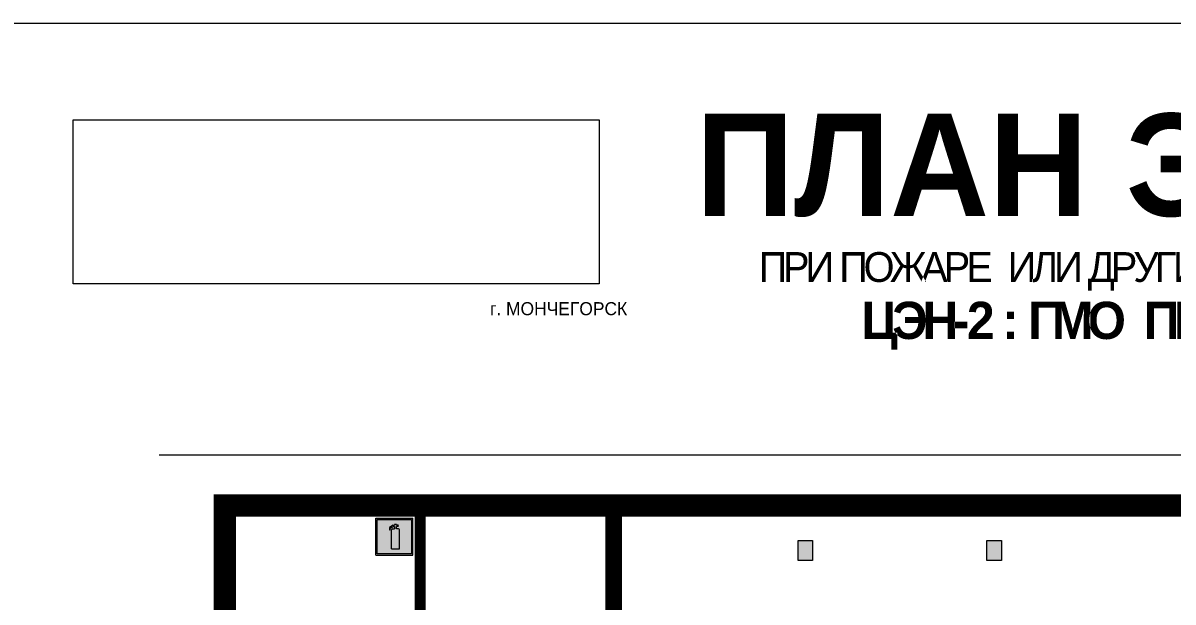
# Model space of a CAD drawing. Header units: millimetres. Extents: x 13810 to 67229, y 12374 to 21950.
# Drawn here: x 27291.2 to 27538.4, y 15608.1 to 15732.5 of the extents above; entities that cross this region are included whole.
import ezdxf

# ---------------------------------------------------------------- set-up
doc = ezdxf.new("R2010")
doc.units = ezdxf.units.MM
doc.styles.add('обычный', font='arial.ttf')
picture_1 = doc.add_image_def('image1.jpg', size_in_pixel=(337, 105))

# ---------------------------------------------------------------- blocks, each defined once
blk = doc.blocks.new('A$C3AD82952')
at = {"true_color": 0xf5f5ff}
h = blk.add_hatch(color=7, dxfattribs=at)
h.dxf.hatch_style = 1
h.paths.add_polyline_path([(8.21, 8.73, 0.414214), (7.89, 9.05), (7.22, 9.05), (7.22, 9.92), (7.59, 9.92, 1), (7.57, 10.36), (7.22, 10.36), (7.22, 10.6), (6.43, 10.6), (6.43, 10.36), (6.01, 10.36), (4.74, 9.59), (4.74, 8.69), (4.98, 8.73), (4.98, 9.26), (6.12, 9.91), (6.43, 9.91), (6.43, 9.05), (5.76, 9.05, 0.414214), (5.44, 8.73), (5.44, 2.2), (8.21, 2.2)], flags=0)
h.paths.add_polyline_path([(12.8, 12.8), (0, 12.8), (0, 0), (12.8, 0)])
h.paths.add_polyline_path([(0.51, 12.29), (12.29, 12.29), (12.29, 0.51), (0.51, 0.51)], flags=16)
h.paths.add_polyline_path([(4.74, 9.59), (6.01, 10.36), (6.43, 10.36), (6.43, 10.6), (7.22, 10.6), (7.22, 10.36), (7.59, 10.36, -0.94586), (7.59, 9.92), (7.22, 9.92), (7.22, 9.05), (7.89, 9.05, -0.414214), (8.21, 8.73), (8.21, 2.2), (5.44, 2.2), (5.44, 8.73, -0.414214), (5.76, 9.05), (6.43, 9.05), (6.43, 9.91), (6.12, 9.91), (4.98, 9.26), (4.98, 8.73), (4.74, 8.69)], flags=0)
h = blk.add_hatch(color=242)
h.dxf.hatch_style = 1
h.paths.add_polyline_path([(12.29, 12.29), (0.51, 12.29), (0.51, 0.51), (12.29, 0.51)])
h.paths.add_polyline_path([(4.74, 8.69), (4.74, 9.59), (6.01, 10.36), (6.43, 10.36), (6.43, 10.6), (7.22, 10.6), (7.22, 10.36), (7.59, 10.36, -0.94586), (7.59, 9.92), (7.22, 9.92), (7.22, 9.05), (7.89, 9.05, -0.414214), (8.21, 8.73), (8.21, 2.2), (5.44, 2.2), (5.44, 8.73, -0.414214), (5.76, 9.05), (6.43, 9.05), (6.43, 9.91), (6.12, 9.91), (4.98, 9.26), (4.98, 8.73)], flags=16)
h = blk.add_hatch(color=7, dxfattribs=at)
h.dxf.hatch_style = 1
h.paths.add_polyline_path([(8.21, 8.73, 0.414214), (7.89, 9.05), (7.22, 9.05), (7.22, 9.92), (7.59, 9.92, 1), (7.57, 10.36), (7.22, 10.36), (7.22, 10.6), (6.43, 10.6), (6.43, 10.36), (6.01, 10.36), (4.74, 9.59), (4.74, 8.69), (4.98, 8.73), (4.98, 9.26), (6.12, 9.91), (6.43, 9.91), (6.43, 9.05), (5.76, 9.05, 0.414214), (5.44, 8.73), (5.44, 2.2), (8.21, 2.2)])
at = {"color": 242, "lineweight": 5}
for p, q in [((0, 0), (0, 12.8)), ((0, 12.8), (12.8, 12.8)), ((12.8, 0), (12.8, 12.8)), ((6.01, 10.36), (4.74, 9.59)), ((4.74, 9.59), (4.74, 8.69)), ((4.74, 8.69), (4.98, 8.73)), ((4.98, 9.26), (6.12, 9.91)), ((4.98, 8.73), (4.98, 9.26)), ((5.44, 2.2), (5.44, 8.73)), ((5.76, 9.05), (6.43, 9.05)), ((6.01, 10.36), (6.43, 10.36)), ((6.12, 9.91), (6.43, 9.91)), ((7.22, 10.6), (6.43, 10.6)), ((6.43, 10.6), (6.43, 10.36)), ((6.43, 9.91), (6.43, 9.05)), ((7.22, 10.36), (7.22, 10.6)), ((7.59, 10.36), (7.22, 10.36)), ((7.22, 9.05), (7.22, 9.92)), ((7.59, 9.92), (7.22, 9.92)), ((7.89, 9.05), (7.22, 9.05)), ((8.21, 2.2), (8.21, 8.73)), ((0, 0), (12.8, 0)), ((5.44, 2.2), (8.21, 2.2))]:
    blk.add_line(p, q, dxfattribs=at)
blk.add_lwpolyline([(0.51, 12.29), (12.29, 12.29), (12.29, 0.51), (0.51, 0.51)], close=True, dxfattribs=at)
for centre, radius, start, end in [((5.76, 8.73), 0.32, 90, 180), ((7.58, 10.14), 0.223, 273.1875, 86.8125), ((7.89, 8.73), 0.32, 0, 90)]:
    blk.add_arc(centre, radius, start, end, dxfattribs=at)

msp = doc.modelspace()

# ---------------------------------------------------------------- hatches: boundary and pattern name
at = {"lineweight": 0}
h = msp.add_hatch(color=256, dxfattribs=at)
h.dxf.hatch_style = 1
h.paths.add_polyline_path([(27460.93, 15621.27), (27457.81, 15621.27), (27457.81, 15617), (27460.93, 15617)])
h = msp.add_hatch(color=256, dxfattribs=at)
h.dxf.hatch_style = 1
h.paths.add_polyline_path([(27501.52, 15621.27), (27498.4, 15621.27), (27498.4, 15617), (27501.52, 15617)])

# ---------------------------------------------------------------- linework, layer by layer
at = {"color": 126, "lineweight": 0, "true_color": 0x008754}
msp.add_lwpolyline([(27276.58, 15732.45), (27876.58, 15732.45), (27876.58, 15337.45), (27276.58, 15337.45)], close=True, dxfattribs=at)
at = {"lineweight": 0}
msp.add_lwpolyline([(27799.16, 15639.63), (27611.39, 15639.63), (27611.39, 15633.41), (27608.5, 15643.9), (27608.5, 15639.63), (27320.46, 15639.63)], dxfattribs=at)
for points, const_width in [([(27334.57, 15550.65), (27334.57, 15628.82), (27712.01, 15628.82)], 4.8), ([(27376.56, 15592.55), (27376.56, 15627.92)], 2.4), ([(27418.16, 15628.82), (27418.16, 15550.33)], 3.6)]:
    msp.add_lwpolyline(points, dxfattribs=dict(at, const_width=const_width))
for points in [[(27457.81, 15621.27), (27460.93, 15621.27), (27460.93, 15617), (27457.81, 15617)], [(27498.4, 15621.27), (27501.52, 15621.27), (27501.52, 15617), (27498.4, 15617)]]:
    msp.add_lwpolyline(points, close=True, dxfattribs=at)

# ---------------------------------------------------------------- block references
at = {"xscale": 0.625, "yscale": 0.625, "zscale": 0.625}
msp.add_blockref('A$C3AD82952', (27366.98, 15618.1), dxfattribs=at)

# ---------------------------------------------------------------- texts
at = {"lineweight": 0, "style": 'обычный'}
for s, insert, char_height, width, attachment_point in [('{\\fProxima Nova Rg|b1|i0|c204|p2;ПЛАН ЭВАКУАЦИИ}', (27435.81, 15713), 22, 493.8901, 1), ('\\pi-8.4,l8.4,t8.4;{\\fProxima Nova Rg|b0|i0|c204|p2;г. МОНЧЕГОРСК\\H1.1997x; }', (27406.31, 15671.06), 2.8, 126.6484, 5)]:
    msp.add_mtext(s, dxfattribs=dict(at, insert=insert, char_height=char_height, width=width, attachment_point=attachment_point))
at = {"color": 0, "lineweight": 0, "insert": (27586.79, 15683.41), "char_height": 8, "width": 449.2158, "attachment_point": 5, "style": 'обычный'}
msp.add_mtext('{\\fArial Black|b1|i0|c204|p34;\\H2x;\\T0.85;  \\fArial Narrow|b0|i0|c204|p34;\\H0.8x;\\W0.9;\\P\\fProxima Nova Rg|b0|i0|c204|p2;\\H0.5x;\\W1;\\C256;ПРИ ПОЖАРЕ  ИЛИ ДРУГИХ ЧРЕЗВЫЧАЙНЫХ СИТУАЦИЯХ  ИЗ ПОМЕЩЕНИЙ\\fProxima Nova Rg|b1|i0|c204|p2;\\H1.25x; \\fProxima Nova Rg|b1|i0|c0|p2;\\P\\fProxima Nova Rg|b1|i0|c204|p2;ЦЭН-2 : ГМО  ПЕРЕДЕЛ ЦИНКООЧИСТКИ\\fProxima Nova Rg|b1|i0|c0|p2; \\fProxima Nova Rg|b1|i0|c204|p2;отм. +0,00}', dxfattribs=at)

# ---------------------------------------------------------------- pictures from other files: only their frames are drawn
at = {"color": 7, "lineweight": 0, "true_color": 0xf5f5ff}
image = msp.add_image(picture_1, insert=(27301.94, 15676.44), size_in_units=(113.11, 35.24), rotation=0, dxfattribs=at)
image.dxf.flags = 7

doc.saveas('drawing.dxf')
